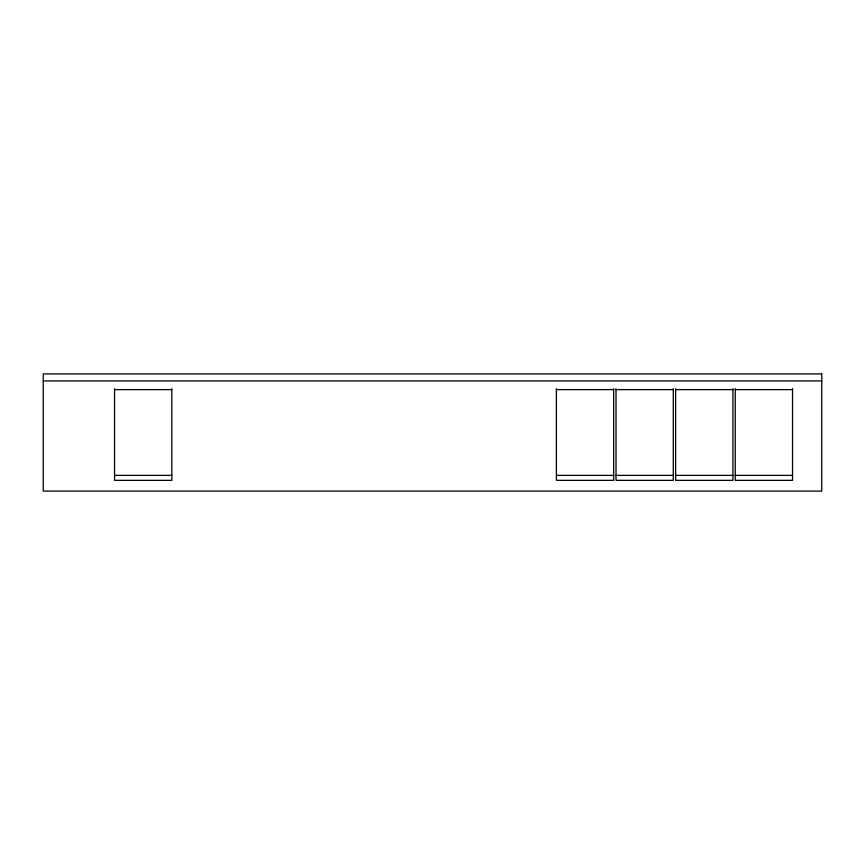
<?xml version="1.0" encoding="UTF-8"?>
<svg xmlns="http://www.w3.org/2000/svg" width="865" height="865" viewBox="0 0 865 865"><rect width="100%" height="100%" fill="white"/><g stroke="black" fill="none" stroke-linecap="round" stroke-linejoin="round"><path stroke-width="1.3" d="M43.25 380.924L821.75 380.924M114.558 389.618L171.832 389.618M556.4 389.618L613.685 389.618M616.021 389.618L673.294 389.618M675.63 389.618L732.915 389.618M735.25 389.618L792.524 389.618M114.558 475.382L171.832 475.382M556.4 475.382L613.685 475.382M616.021 475.382L673.294 475.382M675.63 475.382L732.915 475.382M735.25 475.382L792.524 475.382M792.524 388.655L792.524 480.345L735.25 480.345L735.25 388.655M732.915 388.655L732.915 480.345L675.63 480.345L675.63 388.655M673.294 388.655L673.294 480.345L616.021 480.345L616.021 388.655M613.685 388.655L613.685 480.345L556.4 480.345L556.4 388.655M171.832 388.655L171.832 480.345L114.558 480.345L114.558 388.655M821.75 373.907L43.25 373.907L43.25 491.093L821.75 491.093L821.75 373.907"/></g></svg>
